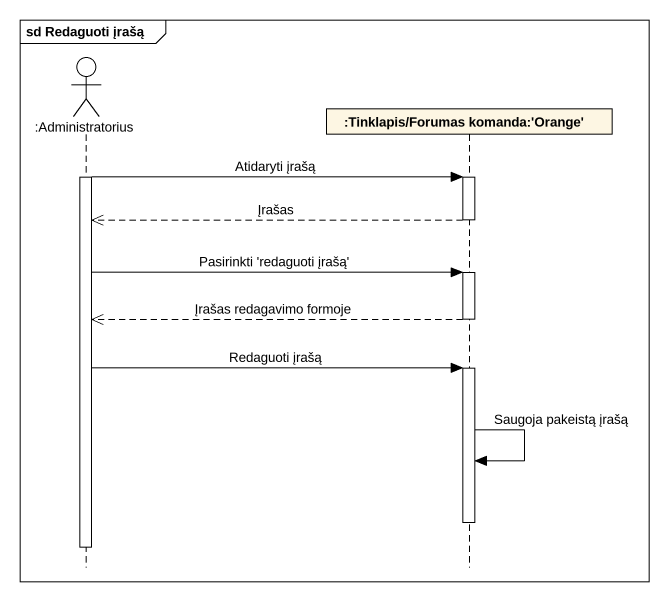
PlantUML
@startuml
mainframe sd Redaguoti įrašą
hide footbox
actor ":Administratorius" as Administratorius
participant ":Tinklapis/Forumas komanda:'Orange'" as Tinklapis_Forumas_komanda

activate Administratorius
Administratorius -> Tinklapis_Forumas_komanda : Atidaryti įrašą
activate Tinklapis_Forumas_komanda
Tinklapis_Forumas_komanda -->> Administratorius : Įrašas
deactivate Tinklapis_Forumas_komanda
Administratorius -> Tinklapis_Forumas_komanda : Pasirinkti 'redaguoti įrašą'
activate Tinklapis_Forumas_komanda
Tinklapis_Forumas_komanda -->> Administratorius : Įrašas redagavimo formoje
deactivate Tinklapis_Forumas_komanda
Administratorius -> Tinklapis_Forumas_komanda : Redaguoti įrašą
activate Tinklapis_Forumas_komanda
Tinklapis_Forumas_komanda -> Tinklapis_Forumas_komanda : Saugoja pakeistą įrašą
deactivate Tinklapis_Forumas_komanda
deactivate Administratorius
@enduml
